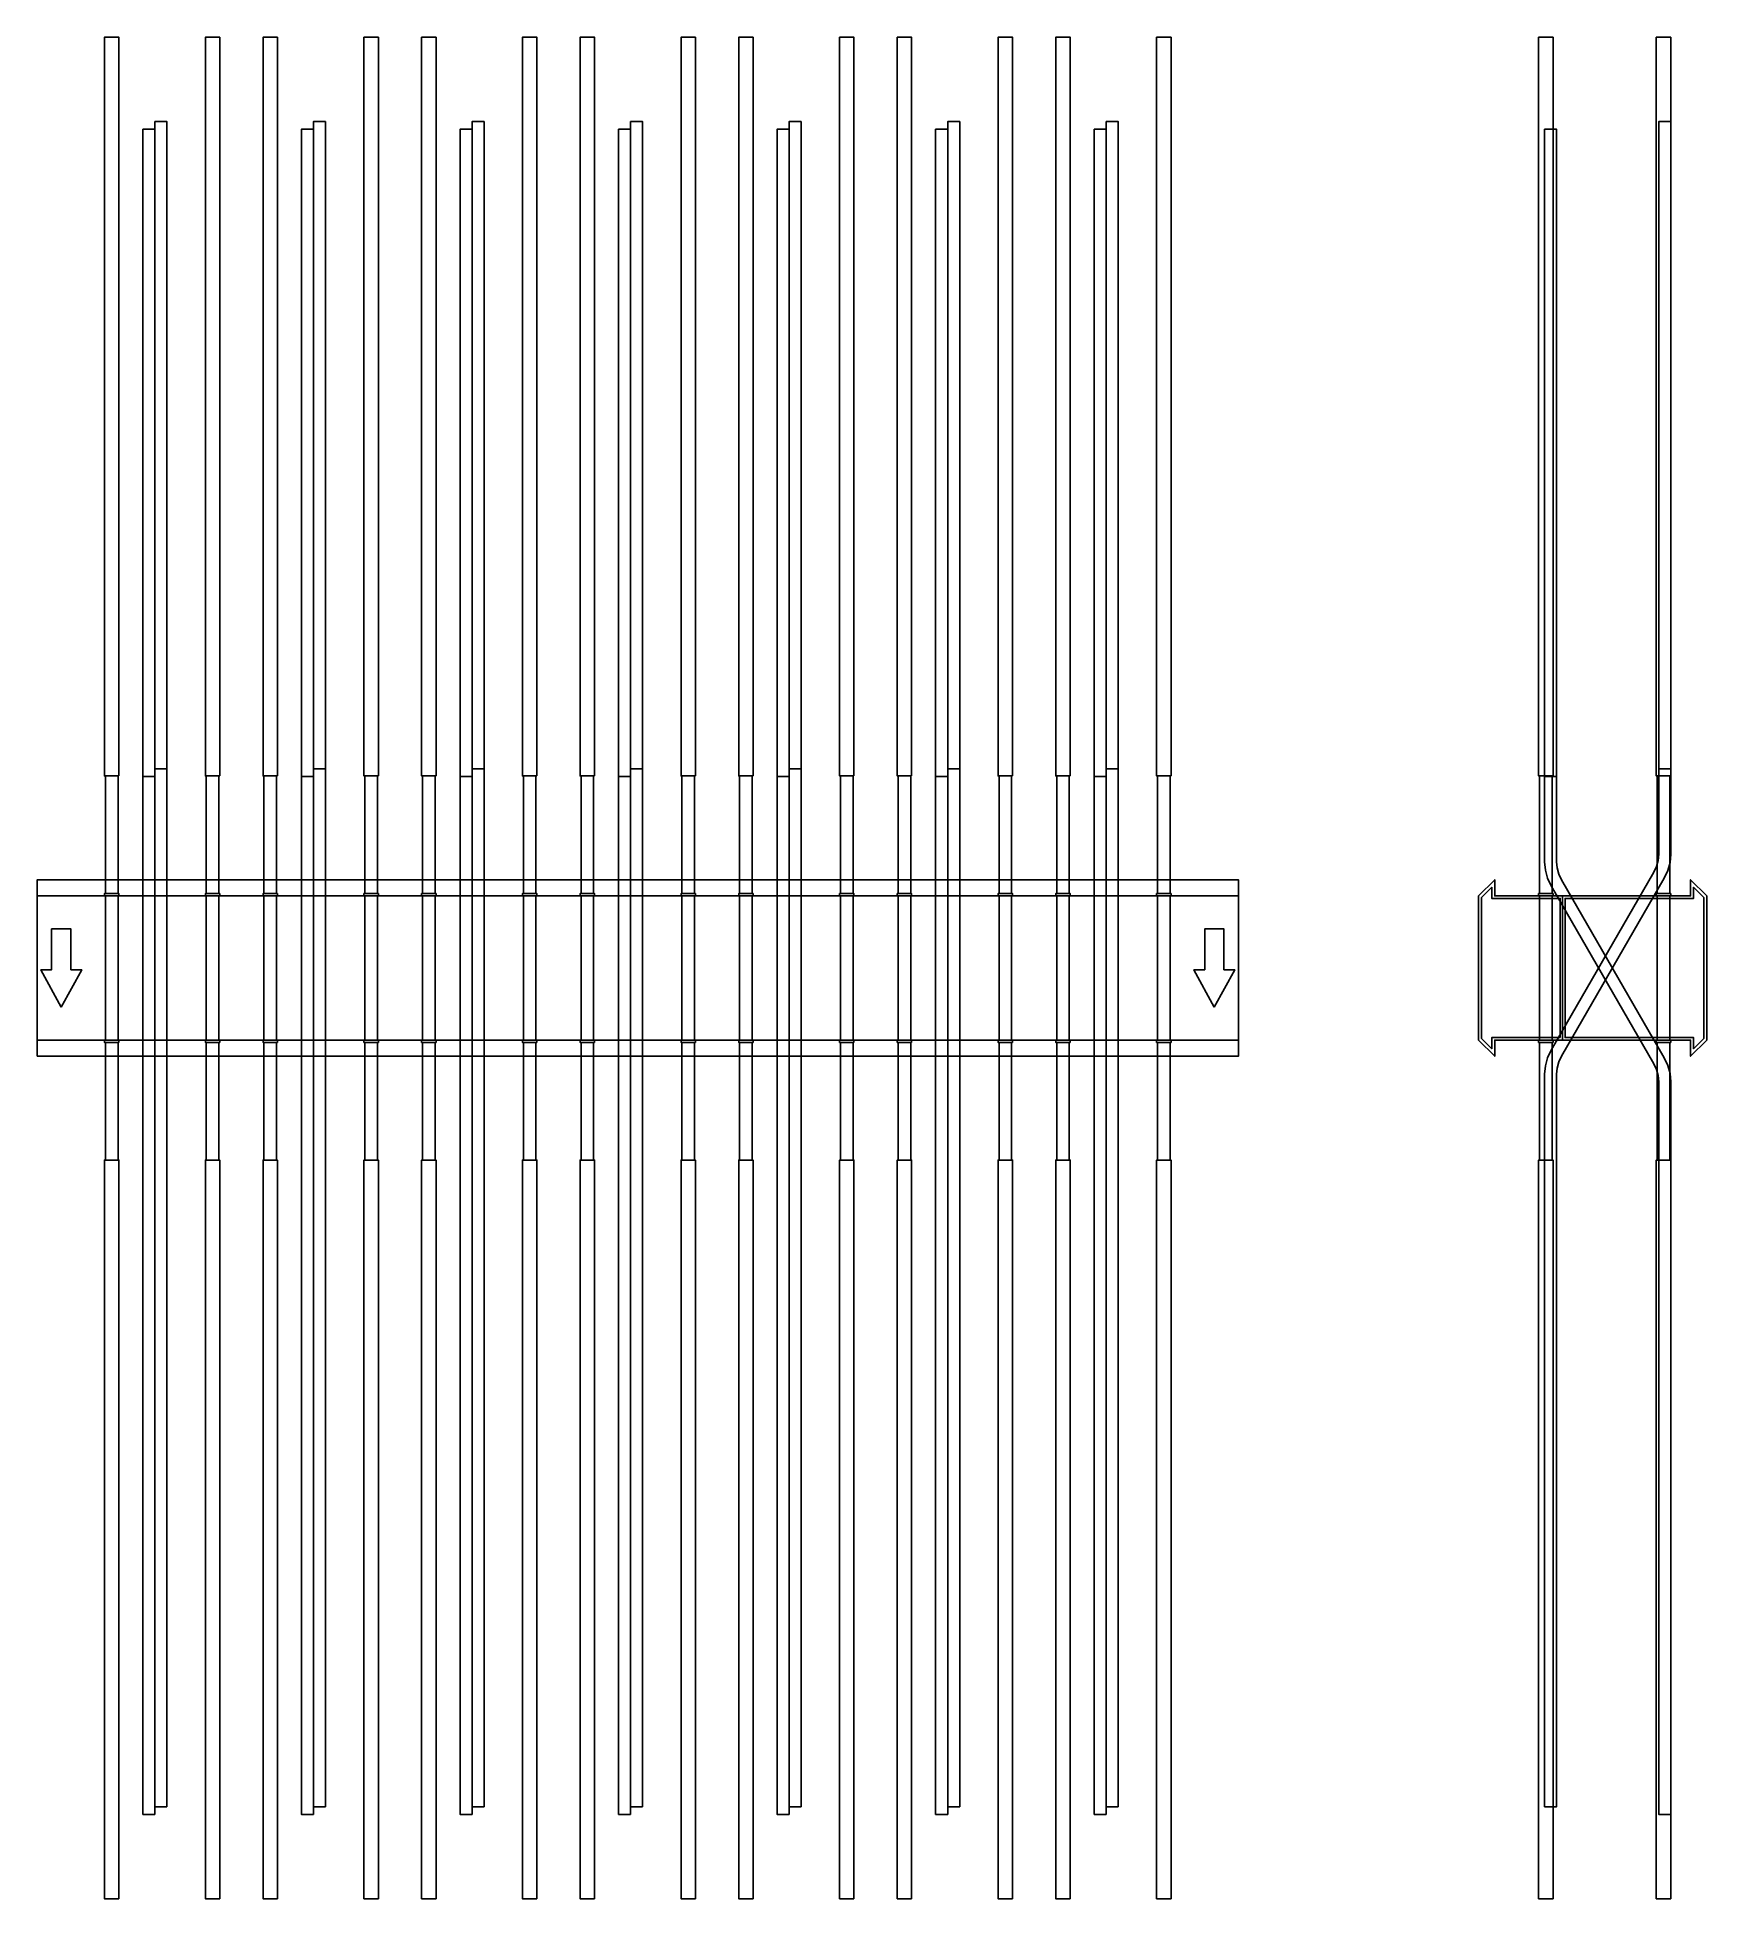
# Model space of a CAD drawing. Extents: x 0 to 1390, y -775 to 775.
import ezdxf

# ---------------------------------------------------------------- set-up
doc = ezdxf.new("R2010")
doc.units = 0
doc.layers.add('Halfen', color=7, linetype='CONTINUOUS')

msp = doc.modelspace()

# ---------------------------------------------------------------- linework, layer by layer
at = {"layer": 'Halfen', "color": 7}
for points in [[(68, 160), (68, 775), (56, 775), (56, 160)], [(152, 160), (152, 775), (140, 775), (140, 160)], [(200, 160), (200, 775), (188, 775), (188, 160)], [(284, 160), (284, 775), (272, 775), (272, 160)], [(332, 160), (332, 775), (320, 775), (320, 160)], [(416, 160), (416, 775), (404, 775), (404, 160)], [(464, 160), (464, 775), (452, 775), (452, 160)], [(548, 160), (548, 775), (536, 775), (536, 160)], [(596, 160), (596, 775), (584, 775), (584, 160)], [(680, 160), (680, 775), (668, 775), (668, 160)], [(728, 160), (728, 775), (716, 775), (716, 160)], [(812, 160), (812, 775), (800, 775), (800, 160)], [(860, 160), (860, 775), (848, 775), (848, 160)], [(944, 160), (944, 775), (932, 775), (932, 160)], [(1262, 160), (1262, 775), (1250, 775), (1250, 160)], [(1360, 160), (1360, 775), (1348, 775), (1348, 160)], [(98, 159.422), (98, 698.422), (88, 698.422), (88, 159.422)], [(108, 165.762), (108, 704.762), (98, 704.762), (98, 165.762)], [(230, 159.422), (230, 698.422), (220, 698.422), (220, 159.422)], [(240, 165.762), (240, 704.762), (230, 704.762), (230, 165.762)], [(362, 159.422), (362, 698.422), (352, 698.422), (352, 159.422)], [(372, 165.762), (372, 704.762), (362, 704.762), (362, 165.762)], [(494, 159.422), (494, 698.422), (484, 698.422), (484, 159.422)], [(504, 165.762), (504, 704.762), (494, 704.762), (494, 165.762)], [(626, 159.422), (626, 698.422), (616, 698.422), (616, 159.422)], [(636, 165.762), (636, 704.762), (626, 704.762), (626, 165.762)], [(758, 159.422), (758, 698.422), (748, 698.422), (748, 159.422)], [(768, 165.762), (768, 704.762), (758, 704.762), (758, 165.762)], [(890, 159.422), (890, 698.422), (880, 698.422), (880, 159.422)], [(900, 165.762), (900, 704.762), (890, 704.762), (890, 165.762)], [(1265, 159.422), (1265, 698.422), (1255, 698.422), (1255, 159.422)], [(1350, 165.762), (1350, 704.762), (1360, 704.762), (1360, 165.762)], [(67.25, 62), (67.25, 160), (56.75, 160), (56.75, 62)], [(98, -704.762), (98, 159.422), (88, 159.422), (88, -704.762)], [(108, -698.422), (108, 165.762), (98, 165.762), (98, -698.422)], [(151.25, 62), (151.25, 160), (140.75, 160), (140.75, 62)], [(199.25, 62), (199.25, 160), (188.75, 160), (188.75, 62)], [(230, -704.762), (230, 159.422), (220, 159.422), (220, -704.762)], [(240, -698.422), (240, 165.762), (230, 165.762), (230, -698.422)], [(283.25, 62), (283.25, 160), (272.75, 160), (272.75, 62)], [(331.25, 62), (331.25, 160), (320.75, 160), (320.75, 62)], [(362, -704.762), (362, 159.422), (352, 159.422), (352, -704.762)], [(372, -698.422), (372, 165.762), (362, 165.762), (362, -698.422)], [(415.25, 62), (415.25, 160), (404.75, 160), (404.75, 62)], [(463.25, 62), (463.25, 160), (452.75, 160), (452.75, 62)], [(494, -704.762), (494, 159.422), (484, 159.422), (484, -704.762)], [(504, -698.422), (504, 165.762), (494, 165.762), (494, -698.422)], [(547.25, 62), (547.25, 160), (536.75, 160), (536.75, 62)], [(595.25, 62), (595.25, 160), (584.75, 160), (584.75, 62)], [(626, -704.762), (626, 159.422), (616, 159.422), (616, -704.762)], [(636, -698.422), (636, 165.762), (626, 165.762), (626, -698.422)], [(679.25, 62), (679.25, 160), (668.75, 160), (668.75, 62)], [(727.25, 62), (727.25, 160), (716.75, 160), (716.75, 62)], [(758, -704.762), (758, 159.422), (748, 159.422), (748, -704.762)], [(768, -698.422), (768, 165.762), (758, 165.762), (758, -698.422)], [(811.25, 62), (811.25, 160), (800.75, 160), (800.75, 62)], [(859.25, 62), (859.25, 160), (848.75, 160), (848.75, 62)], [(890, -704.762), (890, 159.422), (880, 159.422), (880, -704.762)], [(900, -698.422), (900, 165.762), (890, 165.762), (890, -698.422)], [(943.25, 62), (943.25, 160), (932.75, 160), (932.75, 62)], [(1261.25, 62), (1261.25, 160), (1250.75, 160), (1250.75, 62)], [(1255, -698.422), (1255, -88.481), (1255.608, -81.535), (1257.412, -74.8), (1260.359, -68.481), (1345.981, 79.82), (1348.191, 84.56), (1349.544, 89.611), (1350, 94.82), (1350, 165.762), (1360, 165.762), (1360, 94.82), (1359.392, 87.875), (1357.588, 81.14), (1354.641, 74.82), (1269.019, -73.481), (1266.809, -78.22), (1265.456, -83.271), (1265, -88.481), (1265, -698.422)], [(1360, -704.762), (1360, -94.821), (1359.392, -87.875), (1357.588, -81.14), (1354.641, -74.821), (1269.019, 73.481), (1266.809, 78.22), (1265.456, 83.271), (1265, 88.481), (1265, 159.422), (1255, 159.422), (1255, 88.481), (1255.608, 81.535), (1257.412, 74.8), (1260.359, 68.481), (1345.981, -79.821), (1348.191, -84.56), (1349.544, -89.611), (1350, -94.821), (1350, -704.762)], [(1359.25, 62), (1359.25, 160), (1348.75, 160), (1348.75, 62)], [(0, -73.5), (1000, -73.5), (1000, 73.5), (0, 73.5)], [(68, 60), (68, 62), (56, 62), (56, 60)], [(152, 60), (152, 62), (140, 62), (140, 60)], [(200, 60), (200, 62), (188, 62), (188, 60)], [(284, 60), (284, 62), (272, 62), (272, 60)], [(332, 60), (332, 62), (320, 62), (320, 60)], [(416, 60), (416, 62), (404, 62), (404, 60)], [(464, 60), (464, 62), (452, 62), (452, 60)], [(548, 60), (548, 62), (536, 62), (536, 60)], [(596, 60), (596, 62), (584, 62), (584, 60)], [(680, 60), (680, 62), (668, 62), (668, 60)], [(728, 60), (728, 62), (716, 62), (716, 60)], [(812, 60), (812, 62), (800, 62), (800, 60)], [(860, 60), (860, 62), (848, 62), (848, 60)], [(944, 60), (944, 62), (932, 62), (932, 60)], [(1270, -60), (1270, 60), (1213.5, 60), (1213.5, 73.5), (1200, 60), (1200, -60), (1213.5, -73.5), (1213.5, -60)], [(1268, -58), (1268, 58), (1211, 58), (1211, 67.25), (1202.5, 58.75), (1202.5, -58.75), (1211, -67.25), (1211, -58)], [(1262, 60), (1262, 62), (1250, 62), (1250, 60)], [(1390, -60), (1390, 60), (1376.5, 73.5), (1376.5, 60), (1270, 60), (1270, -60), (1376.5, -60), (1376.5, -73.5)], [(1387.5, -58.75), (1387.5, 58.75), (1379, 67.25), (1379, 58), (1272, 58), (1272, -58), (1379, -58), (1379, -67.25)], [(1360, 60), (1360, 62), (1348, 62), (1348, 60)], [(0, -60), (1000, -60), (1000, 60), (0, 60)], [(67.25, -60), (67.25, 60), (56.75, 60), (56.75, -60)], [(151.25, -60), (151.25, 60), (140.75, 60), (140.75, -60)], [(199.25, -60), (199.25, 60), (188.75, 60), (188.75, -60)], [(283.25, -60), (283.25, 60), (272.75, 60), (272.75, -60)], [(331.25, -60), (331.25, 60), (320.75, 60), (320.75, -60)], [(415.25, -60), (415.25, 60), (404.75, 60), (404.75, -60)], [(463.25, -60), (463.25, 60), (452.75, 60), (452.75, -60)], [(547.25, -60), (547.25, 60), (536.75, 60), (536.75, -60)], [(595.25, -60), (595.25, 60), (584.75, 60), (584.75, -60)], [(679.25, -60), (679.25, 60), (668.75, 60), (668.75, -60)], [(727.25, -60), (727.25, 60), (716.75, 60), (716.75, -60)], [(811.25, -60), (811.25, 60), (800.75, 60), (800.75, -60)], [(859.25, -60), (859.25, 60), (848.75, 60), (848.75, -60)], [(943.25, -60), (943.25, 60), (932.75, 60), (932.75, -60)], [(1261.25, -60), (1261.25, 60), (1250.75, 60), (1250.75, -60)], [(1359.25, -60), (1359.25, 60), (1348.75, 60), (1348.75, -60)], [(20, -32.5), (37, -1.5), (28, -1.5), (28, 32.5), (12, 32.5), (12, -1.5), (3, -1.5)], [(980, -32.5), (997, -1.5), (988, -1.5), (988, 32.5), (972, 32.5), (972, -1.5), (963, -1.5)], [(68, -62), (68, -60), (56, -60), (56, -62)], [(67.25, -160), (67.25, -62), (56.75, -62), (56.75, -160)], [(152, -62), (152, -60), (140, -60), (140, -62)], [(151.25, -160), (151.25, -62), (140.75, -62), (140.75, -160)], [(200, -62), (200, -60), (188, -60), (188, -62)], [(199.25, -160), (199.25, -62), (188.75, -62), (188.75, -160)], [(284, -62), (284, -60), (272, -60), (272, -62)], [(283.25, -160), (283.25, -62), (272.75, -62), (272.75, -160)], [(332, -62), (332, -60), (320, -60), (320, -62)], [(331.25, -160), (331.25, -62), (320.75, -62), (320.75, -160)], [(416, -62), (416, -60), (404, -60), (404, -62)], [(415.25, -160), (415.25, -62), (404.75, -62), (404.75, -160)], [(464, -62), (464, -60), (452, -60), (452, -62)], [(463.25, -160), (463.25, -62), (452.75, -62), (452.75, -160)], [(548, -62), (548, -60), (536, -60), (536, -62)], [(547.25, -160), (547.25, -62), (536.75, -62), (536.75, -160)], [(596, -62), (596, -60), (584, -60), (584, -62)], [(595.25, -160), (595.25, -62), (584.75, -62), (584.75, -160)], [(680, -62), (680, -60), (668, -60), (668, -62)], [(679.25, -160), (679.25, -62), (668.75, -62), (668.75, -160)], [(728, -62), (728, -60), (716, -60), (716, -62)], [(727.25, -160), (727.25, -62), (716.75, -62), (716.75, -160)], [(812, -62), (812, -60), (800, -60), (800, -62)], [(811.25, -160), (811.25, -62), (800.75, -62), (800.75, -160)], [(860, -62), (860, -60), (848, -60), (848, -62)], [(859.25, -160), (859.25, -62), (848.75, -62), (848.75, -160)], [(944, -62), (944, -60), (932, -60), (932, -62)], [(943.25, -160), (943.25, -62), (932.75, -62), (932.75, -160)], [(1262, -62), (1262, -60), (1250, -60), (1250, -62)], [(1261.25, -160), (1261.25, -62), (1250.75, -62), (1250.75, -160)], [(1360, -62), (1360, -60), (1348, -60), (1348, -62)], [(1359.25, -160), (1359.25, -62), (1348.75, -62), (1348.75, -160)], [(68, -775), (68, -160), (56, -160), (56, -775)], [(152, -775), (152, -160), (140, -160), (140, -775)], [(200, -775), (200, -160), (188, -160), (188, -775)], [(284, -775), (284, -160), (272, -160), (272, -775)], [(332, -775), (332, -160), (320, -160), (320, -775)], [(416, -775), (416, -160), (404, -160), (404, -775)], [(464, -775), (464, -160), (452, -160), (452, -775)], [(548, -775), (548, -160), (536, -160), (536, -775)], [(596, -775), (596, -160), (584, -160), (584, -775)], [(680, -775), (680, -160), (668, -160), (668, -775)], [(728, -775), (728, -160), (716, -160), (716, -775)], [(812, -775), (812, -160), (800, -160), (800, -775)], [(860, -775), (860, -160), (848, -160), (848, -775)], [(944, -775), (944, -160), (932, -160), (932, -775)], [(1262, -775), (1262, -160), (1250, -160), (1250, -775)], [(1360, -775), (1360, -160), (1348, -160), (1348, -775)]]:
    msp.add_lwpolyline(points, close=True, dxfattribs=at)

doc.saveas('drawing.dxf')
